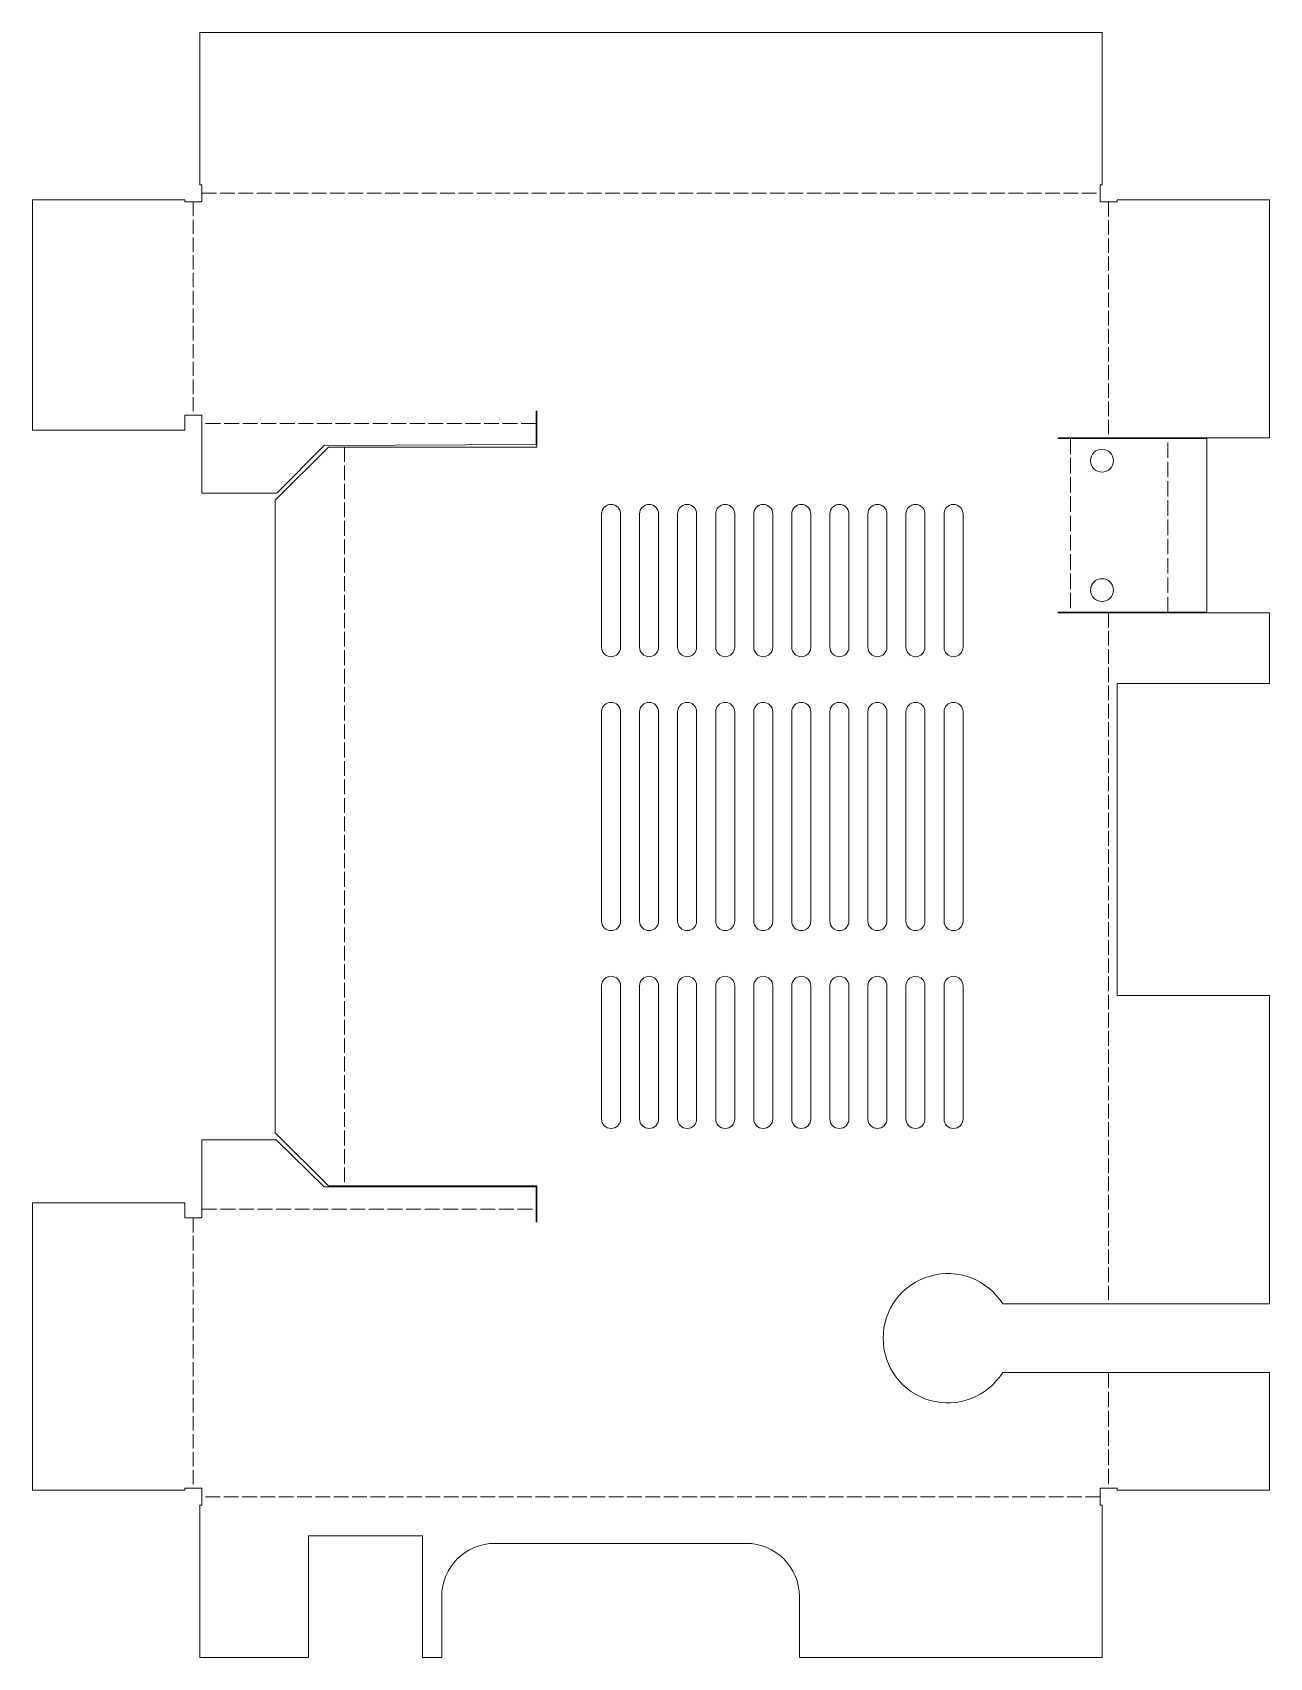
# Model space of a CAD drawing. Header units: millimetres. Extents: x 26 to 188, y 48 to 262.
import ezdxf

# ---------------------------------------------------------------- set-up
doc = ezdxf.new("R2010")
doc.units = ezdxf.units.MM
doc.linetypes.add('DASHED_SPACE', pattern=[0.2067, 0.1654, -0.0413])
doc.layers.add('Bend Centerline (ISO)', color=1, linetype='DASHED_SPACE', lineweight=9, true_color=0xff0000)
doc.layers.add('Visible (ISO)', color=1, linetype='Continuous', lineweight=9, true_color=0xff0000)

msp = doc.modelspace()

# ---------------------------------------------------------------- linework, layer by layer
at = {"layer": 'Bend Centerline (ISO)', "ltscale": 11.288502}
msp.add_line((46.99, 239.6), (46.99, 211.6), dxfattribs=at)
at = {"layer": 'Bend Centerline (ISO)', "ltscale": 11.650524}
for p, q in [((48.12, 240.74), (166.12, 240.74)), ((166.12, 69.47), (48.12, 69.47))]:
    msp.add_line(p, q, dxfattribs=at)
at = {"layer": 'Bend Centerline (ISO)', "ltscale": 11.536601}
msp.add_line((167.25, 239.6), (167.25, 208.6), dxfattribs=at)
at = {"layer": 'Bend Centerline (ISO)', "ltscale": 11.799172}
for p, q in [((92.02, 210.47), (48.12, 210.47)), ((48.12, 107.24), (92.02, 107.24))]:
    msp.add_line(p, q, dxfattribs=at)
at = {"layer": 'Bend Centerline (ISO)', "ltscale": 11.744074}
msp.add_line((66.86, 207.4), (66.86, 110.3), dxfattribs=at)
at = {"layer": 'Bend Centerline (ISO)', "ltscale": 12.256087}
for p, q in [((162.25, 208.5), (162.25, 185.7)), ((175.02, 185.7), (175.02, 208.5)), ((167.25, 85.8), (167.25, 70.6))]:
    msp.add_line(p, q, dxfattribs=at)
at = {"layer": 'Bend Centerline (ISO)', "ltscale": 11.560105}
msp.add_line((167.25, 185.6), (167.25, 94.8), dxfattribs=at)
at = {"layer": 'Bend Centerline (ISO)', "ltscale": 11.449766}
msp.add_line((46.99, 106.1), (46.99, 70.6), dxfattribs=at)
at = {"layer": 'Visible (ISO)'}
for p, q in [((47.83, 261.87), (166.42, 261.87)), ((47.83, 241.87), (47.83, 261.87)), ((166.42, 261.87), (166.42, 241.87)), ((48.12, 241.87), (47.83, 241.87)), ((48.12, 239.6), (48.12, 241.87)), ((166.42, 241.87), (166.12, 241.87)), ((166.12, 241.87), (166.12, 239.6)), ((25.86, 209.6), (25.86, 239.9)), ((25.86, 239.9), (45.86, 239.9)), ((45.86, 239.9), (45.86, 239.6)), ((45.86, 239.6), (48.12, 239.6)), ((166.12, 239.6), (168.38, 239.6)), ((168.38, 239.6), (168.38, 239.9)), ((168.38, 239.9), (188.38, 239.9)), ((188.38, 239.9), (188.38, 208.6)), ((45.86, 209.6), (45.86, 211.6)), ((45.86, 211.6), (48.12, 211.6)), ((48.12, 201.34), (48.12, 211.6)), ((92.02, 212.1), (92.02, 207.74)), ((92.02, 212.1), (92.12, 212.1)), ((92.12, 212.1), (92.12, 207.4)), ((45.86, 209.6), (25.86, 209.6)), ((57.73, 200.4), (64.73, 207.4)), ((57.98, 201.34), (64.2, 207.61)), ((64.2, 207.61), (92.02, 207.74)), ((64.73, 207.4), (92.12, 207.4)), ((188.38, 208.6), (160.62, 208.6)), ((160.62, 208.5), (160.62, 208.6)), ((160.62, 208.5), (180.15, 208.5)), ((180.15, 208.5), (180.15, 185.7)), ((57.98, 201.34), (48.12, 201.34)), ((57.73, 117.3), (57.73, 200.4)), ((100.62, 181.1), (100.62, 198.6)), ((103.12, 198.6), (103.12, 181.1)), ((105.62, 181.1), (105.62, 198.6)), ((108.12, 198.6), (108.12, 181.1)), ((110.62, 181.1), (110.62, 198.6)), ((113.12, 198.6), (113.12, 181.1)), ((115.62, 181.1), (115.62, 198.6)), ((118.12, 198.6), (118.12, 181.1)), ((120.62, 181.1), (120.62, 198.6)), ((123.12, 198.6), (123.12, 181.1)), ((125.62, 181.1), (125.62, 198.6)), ((128.12, 198.6), (128.12, 181.1)), ((130.62, 181.1), (130.62, 198.6)), ((133.12, 198.6), (133.12, 181.1)), ((135.62, 181.1), (135.62, 198.6)), ((138.12, 198.6), (138.12, 181.1)), ((140.62, 181.1), (140.62, 198.6)), ((143.12, 198.6), (143.12, 181.1)), ((145.62, 181.1), (145.62, 198.6)), ((148.12, 198.6), (148.12, 181.1)), ((180.15, 185.7), (160.62, 185.7)), ((160.62, 185.6), (160.62, 185.7)), ((160.62, 185.6), (188.38, 185.6)), ((188.38, 185.6), (188.38, 176.31)), ((168.38, 176.31), (188.38, 176.31)), ((168.38, 176.31), (168.38, 135.31)), ((100.62, 145.1), (100.62, 172.6)), ((103.12, 172.6), (103.12, 145.1)), ((105.62, 145.1), (105.62, 172.6)), ((108.12, 172.6), (108.12, 145.1)), ((110.62, 145.1), (110.62, 172.6)), ((113.12, 172.6), (113.12, 145.1)), ((115.62, 145.1), (115.62, 172.6)), ((118.12, 172.6), (118.12, 145.1)), ((120.62, 145.1), (120.62, 172.6)), ((123.12, 172.6), (123.12, 145.1)), ((125.62, 145.1), (125.62, 172.6)), ((128.12, 172.6), (128.12, 145.1)), ((130.62, 145.1), (130.62, 172.6)), ((133.12, 172.6), (133.12, 145.1)), ((135.62, 145.1), (135.62, 172.6)), ((138.12, 172.6), (138.12, 145.1)), ((140.62, 145.1), (140.62, 172.6)), ((143.12, 172.6), (143.12, 145.1)), ((145.62, 145.1), (145.62, 172.6)), ((148.12, 172.6), (148.12, 145.1)), ((100.62, 119.1), (100.62, 136.6)), ((103.12, 136.6), (103.12, 119.1)), ((105.62, 119.1), (105.62, 136.6)), ((108.12, 136.6), (108.12, 119.1)), ((110.62, 119.1), (110.62, 136.6)), ((113.12, 136.6), (113.12, 119.1)), ((115.62, 119.1), (115.62, 136.6)), ((118.12, 136.6), (118.12, 119.1)), ((120.62, 119.1), (120.62, 136.6)), ((123.12, 136.6), (123.12, 119.1)), ((125.62, 119.1), (125.62, 136.6)), ((128.12, 136.6), (128.12, 119.1)), ((130.62, 119.1), (130.62, 136.6)), ((133.12, 136.6), (133.12, 119.1)), ((135.62, 119.1), (135.62, 136.6)), ((138.12, 136.6), (138.12, 119.1)), ((140.62, 119.1), (140.62, 136.6)), ((143.12, 136.6), (143.12, 119.1)), ((145.62, 119.1), (145.62, 136.6)), ((148.12, 136.6), (148.12, 119.1)), ((188.38, 135.31), (168.38, 135.31)), ((188.38, 135.31), (188.38, 94.8)), ((48.12, 116.37), (57.89, 116.37)), ((48.12, 106.1), (48.12, 116.37)), ((64.73, 110.3), (57.73, 117.3)), ((64.17, 110.17), (57.89, 116.37)), ((92.02, 110.17), (64.17, 110.17)), ((92.12, 110.3), (64.73, 110.3)), ((92.02, 110.17), (92.02, 105.6)), ((92.12, 105.6), (92.12, 110.3)), ((25.86, 108.1), (45.86, 108.1)), ((25.86, 70.31), (25.86, 108.1)), ((45.86, 106.1), (45.86, 108.1)), ((48.12, 106.1), (45.86, 106.1)), ((92.12, 105.6), (92.02, 105.6)), ((188.38, 94.8), (153.33, 94.8)), ((153.33, 85.8), (188.38, 85.8)), ((188.38, 85.8), (188.38, 70.31)), ((48.12, 70.6), (45.86, 70.6)), ((45.86, 70.6), (45.86, 70.31)), ((48.12, 68.34), (48.12, 70.6)), ((168.38, 70.6), (166.12, 70.6)), ((166.12, 70.6), (166.12, 68.34)), ((168.38, 70.31), (168.38, 70.6)), ((45.86, 70.31), (25.86, 70.31)), ((47.83, 68.34), (48.12, 68.34)), ((47.83, 48.34), (47.83, 68.34)), ((166.12, 68.34), (166.42, 68.34)), ((166.42, 68.34), (166.42, 48.34)), ((188.38, 70.31), (168.38, 70.31)), ((62.12, 48.34), (62.12, 64.34)), ((62.12, 64.34), (77.12, 64.34)), ((77.12, 64.34), (77.12, 48.34)), ((86.62, 63.34), (119.62, 63.34)), ((79.62, 48.34), (79.62, 56.34)), ((126.62, 56.34), (126.62, 48.34)), ((62.12, 48.34), (47.83, 48.34)), ((79.62, 48.34), (77.12, 48.34)), ((166.42, 48.34), (126.62, 48.34))]:
    msp.add_line(p, q, dxfattribs=at)
for centre in [(166.38, 205.6), (166.38, 188.6)]:
    msp.add_circle(centre, 1.5, dxfattribs=at)
for centre, radius, start, end in [((101.87, 198.6), 1.25, 0, 180), ((106.87, 198.6), 1.25, 0, 180), ((111.87, 198.6), 1.25, 0, 180), ((116.87, 198.6), 1.25, 0, 180), ((121.87, 198.6), 1.25, 0, 180), ((126.87, 198.6), 1.25, 0, 180), ((131.87, 198.6), 1.25, 0, 180), ((136.87, 198.6), 1.25, 0, 180), ((141.87, 198.6), 1.25, 0, 180), ((146.87, 198.6), 1.25, 0, 180), ((101.87, 181.1), 1.25, 180, 0), ((106.87, 181.1), 1.25, 180, 0), ((111.87, 181.1), 1.25, 180, 0), ((116.87, 181.1), 1.25, 180, 0), ((121.87, 181.1), 1.25, 180, 0), ((126.87, 181.1), 1.25, 180, 0), ((131.87, 181.1), 1.25, 180, 0), ((136.87, 181.1), 1.25, 180, 0), ((141.87, 181.1), 1.25, 180, 0), ((146.87, 181.1), 1.25, 180, 0), ((101.87, 172.6), 1.25, 0, 180), ((106.87, 172.6), 1.25, 0, 180), ((111.87, 172.6), 1.25, 0, 180), ((116.87, 172.6), 1.25, 0, 180), ((121.87, 172.6), 1.25, 0, 180), ((126.87, 172.6), 1.25, 0, 180), ((131.87, 172.6), 1.25, 0, 180), ((136.87, 172.6), 1.25, 0, 180), ((141.87, 172.6), 1.25, 0, 180), ((146.87, 172.6), 1.25, 0, 180), ((101.87, 145.1), 1.25, 180, 0), ((106.87, 145.1), 1.25, 180, 0), ((111.87, 145.1), 1.25, 180, 0), ((116.87, 145.1), 1.25, 180, 0), ((121.87, 145.1), 1.25, 180, 0), ((126.87, 145.1), 1.25, 180, 0), ((131.87, 145.1), 1.25, 180, 0), ((136.87, 145.1), 1.25, 180, 0), ((141.87, 145.1), 1.25, 180, 0), ((146.87, 145.1), 1.25, 180, 0), ((101.87, 136.6), 1.25, 0, 180), ((106.87, 136.6), 1.25, 0, 180), ((111.87, 136.6), 1.25, 0, 180), ((116.87, 136.6), 1.25, 0, 180), ((121.87, 136.6), 1.25, 0, 180), ((126.87, 136.6), 1.25, 0, 180), ((131.87, 136.6), 1.25, 0, 180), ((136.87, 136.6), 1.25, 0, 180), ((141.87, 136.6), 1.25, 0, 180), ((146.87, 136.6), 1.25, 0, 180), ((101.87, 119.1), 1.25, 180, 0), ((106.87, 119.1), 1.25, 180, 0), ((111.87, 119.1), 1.25, 180, 0), ((116.87, 119.1), 1.25, 180, 0), ((121.87, 119.1), 1.25, 180, 0), ((126.87, 119.1), 1.25, 180, 0), ((131.87, 119.1), 1.25, 180, 0), ((136.87, 119.1), 1.25, 180, 0), ((141.87, 119.1), 1.25, 180, 0), ((146.87, 119.1), 1.25, 180, 0), ((146.12, 90.3), 8.5, 31.9657, 328.0343), ((86.62, 56.34), 7, 90, 180), ((119.62, 56.34), 7, 0, 90)]:
    msp.add_arc(centre, radius, start, end, dxfattribs=at)

doc.saveas('drawing.dxf')
